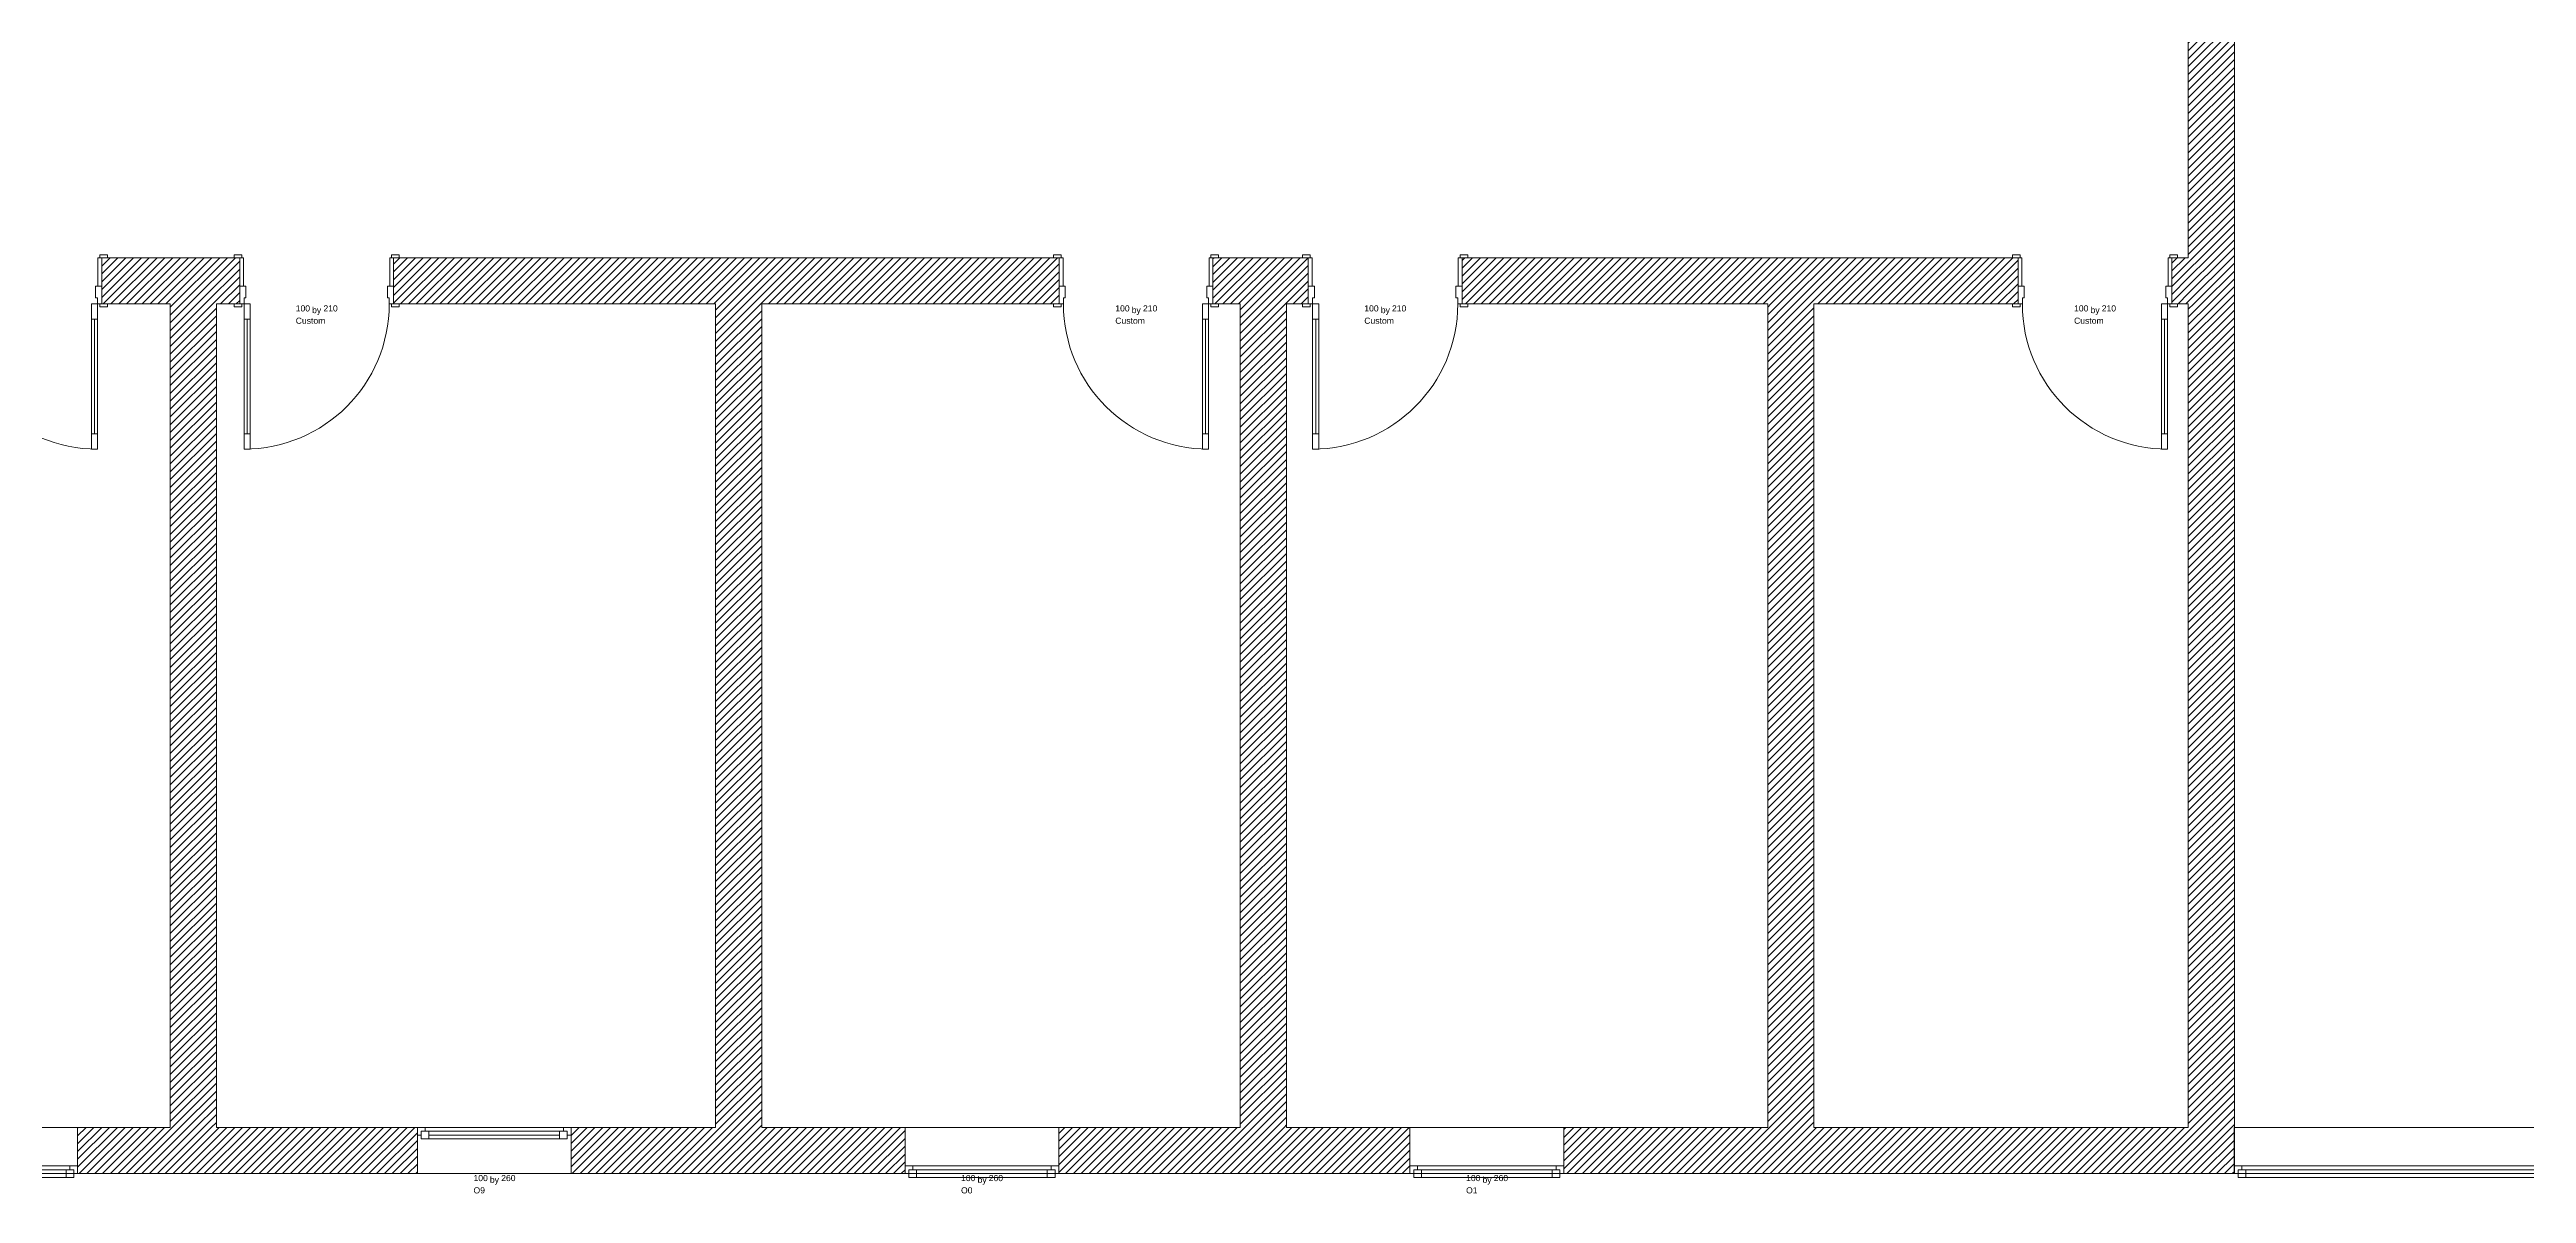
# Model space of a CAD drawing. Header units: millimetres. Extents: x -22335 to 45019, y -6963 to 25912.
# Drawn here: x -7077 to 9029, y -6963 to 475 of the extents above; entities that cross this region are included whole.
import ezdxf
from ezdxf.enums import TextEntityAlignment as Align

# ---------------------------------------------------------------- set-up
doc = ezdxf.new("R2010")
doc.units = ezdxf.units.MM
doc.header["$MEASUREMENT"] = 0
for name, color, linetype in [('A_KONS_plosce', 7, 'Continuous'), ('A_KONS_zid zunanji', 7, 'Continuous'), ('Archicad Door Markers', 7, 'Continuous'), ('Archicad Doors', 7, 'Continuous'), ('Archicad Window Markers', 7, 'Continuous'), ('Archicad Windows', 7, 'Continuous')]:
    doc.layers.add(name, color=color, linetype=linetype)
for name, color, linetype, lineweight, true_color in [('A_KONS_plosce_Pen_No__89', 7, 'Continuous', 0, 0x71cebe), ('Archicad Doors_Pen_No__23', 7, 'Continuous', 20, 0xff6600), ('Archicad Doors_Pen_No__3', 7, 'Continuous', 13, 0xff6600), ('Archicad Windows_Pen_No__23', 7, 'Continuous', 20, 0xff6600), ('Archicad Windows_Pen_No__3', 7, 'Continuous', 13, 0xff6600)]:
    doc.layers.add(name, color=color, linetype=linetype, lineweight=lineweight, true_color=true_color)
for name, color, linetype, lineweight in [('A_KONS_zid zunanji_Pen_No__27', 7, 'Continuous', 20), ('Archicad Door Markers_Pen_No__7', 7, 'Continuous', 13), ('Archicad Doors_Pen_No__27', 7, 'Continuous', 20), ('Archicad Window Markers_Pen_No__7', 7, 'Continuous', 13), ('Archicad Windows_Pen_No__27', 7, 'Continuous', 20)]:
    doc.layers.add(name, color=color, linetype=linetype, lineweight=lineweight)
doc.styles.add('GENERATED_STYLE_1', font='arial.ttf')
pattern_1 = [(45, (0, 0), (-25.45584, 25.45584), [])]

# ---------------------------------------------------------------- blocks, each defined once
blk = doc.blocks.new('Slab_1', base_point=(-22196, 25912))
at = {"layer": 'A_KONS_plosce_Pen_No__89', "color": 123, "linetype": 'Continuous', "lineweight": 0, "true_color": 0x71cebe, "flags": 128}
blk.add_lwpolyline([(-22196, 25912), (-22196, -6834), (-12447, -6834), (-3773, -6834), (6716, -6834), (9171, -6834), (44877, -6834), (44877, 969), (44877, 11647), (44877, 25912)], close=True, dxfattribs=at)
blk = doc.blocks.new('Window 27_4')
at = {"layer": 'Archicad Windows_Pen_No__23', "color": 30, "linetype": 'Continuous', "lineweight": 20, "true_color": 0xff6600}
for p, q in [((-500, 0), (-475, 0)), ((-475, 25), (-425, 25)), ((-475, -25), (-475, 25)), ((-475, 0), (-475, -25)), ((-425, 25), (-425, -25)), ((-425, 25), (425, 25)), ((-425, 0), (425, 0)), ((425, -25), (425, 25)), ((425, 25), (475, 25)), ((475, 25), (475, -25)), ((475, -25), (475, 0)), ((475, 0), (500, 0)), ((-450, -50), (-500, -50)), ((-475, -25), (-450, -25)), ((-425, -25), (-475, -25)), ((-450, -25), (-450, -50)), ((425, -25), (-425, -25)), ((475, -25), (425, -25)), ((450, -50), (450, -25)), ((450, -25), (475, -25)), ((500, -50), (450, -50))]:
    blk.add_line(p, q, dxfattribs=at)
at = {"layer": 'Archicad Windows_Pen_No__27', "color": 7, "linetype": 'Continuous', "lineweight": 20}
for p, q in [((-500, 0), (-500, -50)), ((-500, 0), (-500, -50)), ((500, 0), (500, -50)), ((500, 0), (500, -50)), ((-500, -50), (-500, -300)), ((500, -50), (500, -300))]:
    blk.add_line(p, q, dxfattribs=at)
at = {"layer": 'Archicad Windows_Pen_No__3', "color": 30, "linetype": 'Continuous', "lineweight": 13, "true_color": 0xff6600}
for p, q in [((-500, 0), (500, 0)), ((-425, 25), (425, 25)), ((450, -50), (-450, -50)), ((-500, -300), (500, -300))]:
    blk.add_line(p, q, dxfattribs=at)
blk = doc.blocks.new('Window 27')
at = {"layer": 'Archicad Windows_Pen_No__23', "color": 30, "linetype": 'Continuous', "lineweight": 20, "true_color": 0xff6600}
for p, q in [((-500, 0), (-475, 0)), ((-475, 25), (-425, 25)), ((-475, -25), (-475, 25)), ((-475, 0), (-475, -25)), ((-425, 25), (-425, -25)), ((-425, 25), (425, 25)), ((-425, 0), (425, 0)), ((425, -25), (425, 25)), ((425, 25), (475, 25)), ((475, 25), (475, -25)), ((475, -25), (475, 0)), ((475, 0), (500, 0)), ((-450, -50), (-500, -50)), ((-475, -25), (-450, -25)), ((-425, -25), (-475, -25)), ((-450, -25), (-450, -50)), ((425, -25), (-425, -25)), ((475, -25), (425, -25)), ((450, -50), (450, -25)), ((450, -25), (475, -25)), ((500, -50), (450, -50))]:
    blk.add_line(p, q, dxfattribs=at)
at = {"layer": 'Archicad Windows_Pen_No__27', "color": 7, "linetype": 'Continuous', "lineweight": 20}
for p, q in [((-500, 0), (-500, 250)), ((500, 0), (500, 250)), ((-500, -50), (-500, 0)), ((-500, -50), (-500, 0)), ((500, -50), (500, 0)), ((500, -50), (500, 0))]:
    blk.add_line(p, q, dxfattribs=at)
at = {"layer": 'Archicad Windows_Pen_No__3', "color": 30, "linetype": 'Continuous', "lineweight": 13, "true_color": 0xff6600}
for p, q in [((-500, 250), (500, 250)), ((-425, 25), (425, 25)), ((-500, -50), (500, -50)), ((450, -50), (-450, -50))]:
    blk.add_line(p, q, dxfattribs=at)
blk = doc.blocks.new('Basic Window-Door-Skylight Marker')
at = {"layer": 'Archicad Window Markers_Pen_No__7', "color": 7, "lineweight": 13, "style": 'GENERATED_STYLE_1'}
for tag, p in [('AC_WIDO_ID', (-157, 99)), ('AC_WIDO_A_SIZE', (-157, 20)), ('GS_Separator', (-23, 8)), ('AC_WIDO_B_SIZE', (65, 19))]:
    blk.add_attdef(tag, text='', height=40, dxfattribs=at).set_placement(p, align=Align.BOTTOM_LEFT)
blk = doc.blocks.new('Window 27_6')
at = {"layer": 'Archicad Windows_Pen_No__23', "color": 30, "linetype": 'Continuous', "lineweight": 20, "true_color": 0xff6600}
for p, q in [((-4645, 0), (-4620, 0)), ((-4620, 25), (-4570, 25)), ((-4620, -25), (-4620, 25)), ((-4620, 0), (-4620, -25)), ((-4570, 25), (-4570, -25)), ((-4570, 25), (4570, 25)), ((-4570, 0), (4570, 0)), ((4570, -25), (4570, 25)), ((4570, 25), (4620, 25)), ((4620, 25), (4620, -25)), ((4620, -25), (4620, 0)), ((4620, 0), (4645, 0)), ((-4595, -50), (-4645, -50)), ((-4620, -25), (-4595, -25)), ((-4570, -25), (-4620, -25)), ((-4595, -25), (-4595, -50)), ((4570, -25), (-4570, -25)), ((4620, -25), (4570, -25)), ((4595, -50), (4595, -25)), ((4595, -25), (4620, -25)), ((4645, -50), (4595, -50))]:
    blk.add_line(p, q, dxfattribs=at)
at = {"layer": 'Archicad Windows_Pen_No__27', "color": 7, "linetype": 'Continuous', "lineweight": 20}
for p, q in [((-4645, 0), (-4645, -50)), ((-4645, 0), (-4645, -50)), ((4645, 0), (4645, -50)), ((4645, 0), (4645, -50)), ((-4645, -50), (-4645, -300)), ((4645, -50), (4645, -300))]:
    blk.add_line(p, q, dxfattribs=at)
at = {"layer": 'Archicad Windows_Pen_No__3', "color": 30, "linetype": 'Continuous', "lineweight": 13, "true_color": 0xff6600}
for p, q in [((-4645, 0), (4645, 0)), ((-4570, 25), (4570, 25)), ((4595, -50), (-4595, -50)), ((-4645, -300), (4645, -300))]:
    blk.add_line(p, q, dxfattribs=at)
blk = doc.blocks.new('Wall_2', base_point=(-22196, -6834))
at = {"layer": 'A_KONS_zid zunanji', "linetype": 'Continuous', "lineweight": 0, "true_color": 0x000000}
h = blk.add_hatch(dxfattribs=at)
h.set_pattern_fill('Navadna_NF_Opeka', color=18, style=0, pattern_type=2)
h.set_pattern_definition(pattern_1)
h.paths.add_polyline_path([(-6894, -6834), (-4685, -6834), (-4685, -6534), (-6894, -6534)])
h = blk.add_hatch(dxfattribs=at)
h.set_pattern_fill('Navadna_NF_Opeka', color=18, style=0, pattern_type=2)
h.set_pattern_definition(pattern_1)
h.paths.add_polyline_path([(-3685, -6534), (-3685, -6834), (-1514, -6834), (-1514, -6534)])
h = blk.add_hatch(dxfattribs=at)
h.set_pattern_fill('Navadna_NF_Opeka', color=18, style=0, pattern_type=2)
h.set_pattern_definition(pattern_1)
h.paths.add_polyline_path([(-514, -6834), (1769, -6834), (1769, -6534), (-514, -6534)])
h = blk.add_hatch(dxfattribs=at)
h.set_pattern_fill('Navadna_NF_Opeka', color=18, style=0, pattern_type=2)
h.set_pattern_definition(pattern_1)
h.paths.add_polyline_path([(2769, -6834), (7130, -6834), (7130, -6534), (2769, -6534)])
at = {"layer": 'A_KONS_zid zunanji_Pen_No__27', "color": 7, "linetype": 'Continuous', "lineweight": 20}
for p, q in [((-6894, -6784), (-6894, -6534)), ((-4685, -6534), (-4685, -6584)), ((-4685, -6584), (-4685, -6834)), ((-3685, -6534), (-3685, -6584)), ((-3685, -6584), (-3685, -6834)), ((-1514, -6784), (-1514, -6534)), ((-514, -6784), (-514, -6534)), ((1769, -6784), (1769, -6534)), ((2769, -6784), (2769, -6534)), ((7130, -6784), (7130, -6534)), ((-6894, -6834), (-6894, -6784)), ((-1514, -6834), (-1514, -6784)), ((-514, -6834), (-514, -6784)), ((1769, -6834), (1769, -6784)), ((2769, -6834), (2769, -6784)), ((7130, -6834), (7130, -6784))]:
    blk.add_line(p, q, dxfattribs=at)
at = {"layer": 'A_KONS_zid zunanji_Pen_No__27', "color": 7, "linetype": 'Continuous', "lineweight": 20, "flags": 128}
for points in [[(-6292, -6534), (-6894, -6534)], [(-4685, -6534), (-5992, -6534)], [(-2746, -6534), (-3685, -6534)], [(-1514, -6534), (-2446, -6534)], [(666, -6534), (-514, -6534)], [(1769, -6534), (966, -6534)], [(4095, -6534), (2769, -6534)], [(6830, -6534), (4395, -6534)], [(-6894, -6834), (-4685, -6834)], [(-3685, -6834), (-1514, -6834)], [(-514, -6834), (1769, -6834)], [(2769, -6834), (7130, -6834)]]:
    blk.add_lwpolyline(points, dxfattribs=at)
at = {"layer": 'Archicad Window Markers', "color": 161, "lineweight": 13, "true_color": 0x40a5ff}
ref = blk.add_blockref('Basic Window-Door-Skylight Marker', (-4185, -6534), dxfattribs=at)
ref.add_attrib('GS_Separator', ' by ', dxfattribs={"layer": 'Archicad Window Markers_Pen_No__7', "color": 7, "lineweight": 13, "height": 40, "style": 'GENERATED_STYLE_1'}).set_placement((-4229, -6906), align=Align.BOTTOM_LEFT)
ref.add_attrib('AC_WIDO_ID', 'O9', dxfattribs={"layer": 'Archicad Window Markers_Pen_No__7', "color": 7, "lineweight": 13, "height": 40, "style": 'GENERATED_STYLE_1'}).set_placement((-4320, -6975), align=Align.BOTTOM_LEFT)
ref.add_attrib('AC_WIDO_A_SIZE', '100', dxfattribs={"layer": 'Archicad Window Markers_Pen_No__7', "color": 7, "lineweight": 13, "height": 40, "style": 'GENERATED_STYLE_1'}).set_placement((-4320, -6895), align=Align.BOTTOM_LEFT)
ref.add_attrib('AC_WIDO_B_SIZE', '260', dxfattribs={"layer": 'Archicad Window Markers_Pen_No__7', "color": 7, "lineweight": 13, "height": 40, "style": 'GENERATED_STYLE_1'}).set_placement((-4140, -6895), align=Align.BOTTOM_LEFT)
ref = blk.add_blockref('Basic Window-Door-Skylight Marker', (-1014, -6534), dxfattribs=at)
ref.add_attrib('GS_Separator', ' by ', dxfattribs={"layer": 'Archicad Window Markers_Pen_No__7', "color": 7, "lineweight": 13, "height": 40, "style": 'GENERATED_STYLE_1'}).set_placement((-1058, -6906), align=Align.BOTTOM_LEFT)
ref.add_attrib('AC_WIDO_ID', 'O0', dxfattribs={"layer": 'Archicad Window Markers_Pen_No__7', "color": 7, "lineweight": 13, "height": 40, "style": 'GENERATED_STYLE_1'}).set_placement((-1150, -6975), align=Align.BOTTOM_LEFT)
ref.add_attrib('AC_WIDO_A_SIZE', '100', dxfattribs={"layer": 'Archicad Window Markers_Pen_No__7', "color": 7, "lineweight": 13, "height": 40, "style": 'GENERATED_STYLE_1'}).set_placement((-1150, -6895), align=Align.BOTTOM_LEFT)
ref.add_attrib('AC_WIDO_B_SIZE', '260', dxfattribs={"layer": 'Archicad Window Markers_Pen_No__7', "color": 7, "lineweight": 13, "height": 40, "style": 'GENERATED_STYLE_1'}).set_placement((-970, -6895), align=Align.BOTTOM_LEFT)
ref = blk.add_blockref('Basic Window-Door-Skylight Marker', (2269, -6534), dxfattribs=at)
ref.add_attrib('GS_Separator', ' by ', dxfattribs={"layer": 'Archicad Window Markers_Pen_No__7', "color": 7, "lineweight": 13, "height": 40, "style": 'GENERATED_STYLE_1'}).set_placement((2225, -6906), align=Align.BOTTOM_LEFT)
ref.add_attrib('AC_WIDO_ID', 'O1', dxfattribs={"layer": 'Archicad Window Markers_Pen_No__7', "color": 7, "lineweight": 13, "height": 40, "style": 'GENERATED_STYLE_1'}).set_placement((2134, -6975), align=Align.BOTTOM_LEFT)
ref.add_attrib('AC_WIDO_A_SIZE', '100', dxfattribs={"layer": 'Archicad Window Markers_Pen_No__7', "color": 7, "lineweight": 13, "height": 40, "style": 'GENERATED_STYLE_1'}).set_placement((2134, -6895), align=Align.BOTTOM_LEFT)
ref.add_attrib('AC_WIDO_B_SIZE', '260', dxfattribs={"layer": 'Archicad Window Markers_Pen_No__7', "color": 7, "lineweight": 13, "height": 40, "style": 'GENERATED_STYLE_1'}).set_placement((2314, -6895), align=Align.BOTTOM_LEFT)
at = {"layer": 'Archicad Windows', "color": 21, "linetype": 'Continuous', "lineweight": 0, "true_color": 0xff9955, "xscale": -1, "zscale": 1000, "rotation": 180}
for name, p in [('Window 27_4', (-7394, -6834)), ('Window 27', (-4185, -6584)), ('Window 27_4', (2269, -6834)), ('Window 27_6', (11774, -6834))]:
    blk.add_blockref(name, p, dxfattribs=at)
at = {"layer": 'Archicad Windows', "color": 21, "linetype": 'Continuous', "lineweight": 0, "true_color": 0xff9955, "zscale": 1000, "rotation": 180}
blk.add_blockref('Window 27_4', (-1014, -6834), dxfattribs=at)
blk = doc.blocks.new('Door 27_2')
at = {"layer": 'Archicad Doors_Pen_No__23', "color": 30, "linetype": 'Continuous', "lineweight": 20, "true_color": 0xff6600}
for p, q in [((-472, 0), (-500, 0)), ((-500, 0), (-500, -115)), ((-472, -40), (-472, 0)), ((500, 0), (472, 0)), ((472, 0), (472, -40)), ((500, -115), (500, 0)), ((-500, -115), (-460, -115)), ((-460, -40), (-472, -40)), ((-460, -115), (-460, -40)), ((472, -40), (460, -40)), ((460, -40), (460, -115)), ((460, -115), (500, -115))]:
    blk.add_line(p, q, dxfattribs=at)
at = {"layer": 'Archicad Doors_Pen_No__27', "color": 7, "linetype": 'Continuous', "lineweight": 20}
for p, q in [((-500, 0), (-537, 0)), ((-500, 0), (-537, 0)), ((-500, 0), (-500, -115)), ((-500, 0), (-500, -115)), ((500, 0), (500, -115)), ((500, 0), (500, -115)), ((500, 0), (537, 0)), ((500, 0), (537, 0)), ((-500, -115), (-500, -300)), ((-500, -115), (-500, -300)), ((500, -115), (500, -300)), ((500, -115), (500, -300)), ((-500, -300), (-537, -300)), ((-500, -300), (-537, -300)), ((500, -300), (537, -300)), ((500, -300), (537, -300))]:
    blk.add_line(p, q, dxfattribs=at)
at = {"layer": 'Archicad Doors_Pen_No__3', "color": 30, "linetype": 'Continuous', "lineweight": 13, "true_color": 0xff6600}
for p, q in [((432, 844), (432, 944)), ((432, 944), (472, 944)), ((472, 844), (432, 844)), ((452, 844), (452, 100)), ((472, 944), (472, 844)), ((-537, 0), (-537, 19)), ((-537, 19), (-487, 19)), ((-487, 0), (-537, 0)), ((-487, 19), (-487, 0)), ((432, 0), (432, 100)), ((432, 100), (472, 100)), ((472, 0), (432, 0)), ((472, 100), (472, 0)), ((487, 19), (537, 19)), ((487, 0), (487, 19)), ((537, 0), (487, 0)), ((537, 19), (537, 0)), ((-500, -300), (-500, -115)), ((-500, -115), (-475, -115)), ((-475, -115), (-475, -300)), ((475, -300), (475, -115)), ((475, -115), (500, -115)), ((500, -115), (500, -300)), ((-537, -319), (-537, -300)), ((-537, -300), (-487, -300)), ((-487, -319), (-537, -319)), ((-475, -300), (-500, -300)), ((-487, -300), (-487, -319)), ((500, -300), (475, -300)), ((487, -300), (537, -300)), ((487, -319), (487, -300)), ((537, -319), (487, -319)), ((537, -300), (537, -319))]:
    blk.add_line(p, q, dxfattribs=at)
at = {"layer": 'Archicad Doors_Pen_No__3', "color": 30, "linetype": 'Continuous', "lineweight": 13, "true_color": 0xff6600, "flags": 128}
for points in [[(452, 844), (452, 100), (432, 100), (432, 844)], [(472, 844), (472, 100), (452, 100), (452, 844)]]:
    blk.add_lwpolyline(points, close=True, dxfattribs=at)
at = {"layer": 'Archicad Doors_Pen_No__3', "color": 30, "linetype": 'Continuous', "lineweight": 13, "true_color": 0xff6600}
blk.add_arc((472, 0), 944, 90, 180, dxfattribs=at)
blk = doc.blocks.new('Wall_5', base_point=(-22196, -879))
at = {"layer": 'A_KONS_zid zunanji', "linetype": 'Continuous', "lineweight": 0, "true_color": 0x000000}
h = blk.add_hatch(dxfattribs=at)
h.set_pattern_fill('Navadna_NF_Opeka', color=18, style=0, pattern_type=2)
h.set_pattern_definition(pattern_1)
h.paths.add_polyline_path([(-6737, -879), (-6737, -1179), (-5840, -1179), (-5840, -879)])
h = blk.add_hatch(dxfattribs=at)
h.set_pattern_fill('Navadna_NF_Opeka', color=18, style=0, pattern_type=2)
h.set_pattern_definition(pattern_1)
h.paths.add_polyline_path([(-4840, -1179), (-512, -1179), (-512, -879), (-4840, -879)])
h = blk.add_hatch(dxfattribs=at)
h.set_pattern_fill('Navadna_NF_Opeka', color=18, style=0, pattern_type=2)
h.set_pattern_definition(pattern_1)
h.paths.add_polyline_path([(488, -1179), (1108, -1179), (1108, -879), (488, -879)])
h = blk.add_hatch(dxfattribs=at)
h.set_pattern_fill('Navadna_NF_Opeka', color=18, style=0, pattern_type=2)
h.set_pattern_definition(pattern_1)
h.paths.add_polyline_path([(2108, -1179), (5723, -1179), (5723, -879), (2108, -879)])
h = blk.add_hatch(dxfattribs=at)
h.set_pattern_fill('Navadna_NF_Opeka', color=18, style=0, pattern_type=2)
h.set_pattern_definition(pattern_1)
h.paths.add_polyline_path([(6723, -1179), (6830, -1179), (6830, -879), (6723, -879)])
h = blk.add_hatch(dxfattribs=at)
h.set_pattern_fill('Navadna_NF_Opeka', color=18, style=0, pattern_type=2)
h.set_pattern_definition(pattern_1)
h.paths.add_polyline_path([(6830, -1179), (7130, -1179), (7130, -879)])
h = blk.add_hatch(dxfattribs=at)
h.set_pattern_fill('Navadna_NF_Opeka', color=18, style=0, pattern_type=2)
h.set_pattern_definition(pattern_1)
h.paths.add_polyline_path([(6830, -1179), (7130, -879), (6830, -879)])
at = {"layer": 'A_KONS_zid zunanji_Pen_No__27', "color": 7, "linetype": 'Continuous', "lineweight": 20}
for p, q in [((-6737, -879), (-6700, -879)), ((-6737, -1064), (-6737, -879)), ((-5840, -879), (-5877, -879)), ((-5840, -1064), (-5840, -879)), ((-4840, -879), (-4803, -879)), ((-4840, -1064), (-4840, -879)), ((-512, -879), (-549, -879)), ((-512, -1064), (-512, -879)), ((488, -879), (525, -879)), ((488, -1064), (488, -879)), ((1108, -879), (1071, -879)), ((1108, -1064), (1108, -879)), ((2108, -879), (2145, -879)), ((2108, -1064), (2108, -879)), ((5723, -879), (5686, -879)), ((5723, -1064), (5723, -879)), ((6723, -879), (6760, -879)), ((6723, -1064), (6723, -879)), ((-6737, -1179), (-6737, -1064)), ((-5840, -1179), (-5840, -1064)), ((-4840, -1179), (-4840, -1064)), ((-512, -1179), (-512, -1064)), ((488, -1179), (488, -1064)), ((1108, -1179), (1108, -1064)), ((2108, -1179), (2108, -1064)), ((5723, -1179), (5723, -1064)), ((6723, -1179), (6723, -1064)), ((-6737, -1179), (-6700, -1179)), ((-5840, -1179), (-5877, -1179)), ((-4840, -1179), (-4803, -1179)), ((-512, -1179), (-549, -1179)), ((488, -1179), (525, -1179)), ((1108, -1179), (1071, -1179)), ((2108, -1179), (2145, -1179)), ((5723, -1179), (5686, -1179)), ((6723, -1179), (6760, -1179))]:
    blk.add_line(p, q, dxfattribs=at)
at = {"layer": 'A_KONS_zid zunanji_Pen_No__27', "color": 7, "linetype": 'Continuous', "lineweight": 20, "flags": 128}
for points in [[(-5840, -879), (-6737, -879)], [(-512, -879), (-4840, -879)], [(1108, -879), (488, -879)], [(5723, -879), (2108, -879)], [(6830, -879), (6723, -879)], [(7130, -879), (7130, -1179)], [(-6737, -1179), (-6292, -1179)], [(-5992, -1179), (-5840, -1179)], [(-4840, -1179), (-2746, -1179)], [(-2446, -1179), (-512, -1179)], [(488, -1179), (666, -1179)], [(966, -1179), (1108, -1179)], [(2108, -1179), (4095, -1179)], [(4395, -1179), (5723, -1179)], [(6723, -1179), (6830, -1179)]]:
    blk.add_lwpolyline(points, dxfattribs=at)
at = {"layer": 'Archicad Door Markers', "color": 161, "lineweight": 13, "true_color": 0x40a5ff}
ref = blk.add_blockref('Basic Window-Door-Skylight Marker', (-5340, -879), dxfattribs=at)
ref.add_attrib('AC_MarkerText_1', 'Custom', dxfattribs={"layer": 'Archicad Door Markers_Pen_No__7', "color": 7, "lineweight": 13, "height": 40, "style": 'GENERATED_STYLE_1'}).set_placement((-5476, -1320), align=Align.BOTTOM_LEFT)
ref.add_attrib('GS_Separator', ' by ', dxfattribs={"layer": 'Archicad Door Markers_Pen_No__7', "color": 7, "lineweight": 13, "height": 40, "style": 'GENERATED_STYLE_1'}).set_placement((-5385, -1251), align=Align.BOTTOM_LEFT)
ref.add_attrib('AC_WIDO_A_SIZE', '100', dxfattribs={"layer": 'Archicad Door Markers_Pen_No__7', "color": 7, "lineweight": 13, "height": 40, "style": 'GENERATED_STYLE_1'}).set_placement((-5476, -1240), align=Align.BOTTOM_LEFT)
ref.add_attrib('AC_WIDO_B_SIZE', '210', dxfattribs={"layer": 'Archicad Door Markers_Pen_No__7', "color": 7, "lineweight": 13, "height": 40, "style": 'GENERATED_STYLE_1'}).set_placement((-5296, -1240), align=Align.BOTTOM_LEFT)
ref = blk.add_blockref('Basic Window-Door-Skylight Marker', (-12, -879), dxfattribs=at)
ref.add_attrib('AC_MarkerText_1', 'Custom', dxfattribs={"layer": 'Archicad Door Markers_Pen_No__7', "color": 7, "lineweight": 13, "height": 40, "style": 'GENERATED_STYLE_1'}).set_placement((-147, -1320), align=Align.BOTTOM_LEFT)
ref.add_attrib('GS_Separator', ' by ', dxfattribs={"layer": 'Archicad Door Markers_Pen_No__7', "color": 7, "lineweight": 13, "height": 40, "style": 'GENERATED_STYLE_1'}).set_placement((-56, -1251), align=Align.BOTTOM_LEFT)
ref.add_attrib('AC_WIDO_A_SIZE', '100', dxfattribs={"layer": 'Archicad Door Markers_Pen_No__7', "color": 7, "lineweight": 13, "height": 40, "style": 'GENERATED_STYLE_1'}).set_placement((-147, -1240), align=Align.BOTTOM_LEFT)
ref.add_attrib('AC_WIDO_B_SIZE', '210', dxfattribs={"layer": 'Archicad Door Markers_Pen_No__7', "color": 7, "lineweight": 13, "height": 40, "style": 'GENERATED_STYLE_1'}).set_placement((33, -1240), align=Align.BOTTOM_LEFT)
ref = blk.add_blockref('Basic Window-Door-Skylight Marker', (1608, -879), dxfattribs=at)
ref.add_attrib('AC_MarkerText_1', 'Custom', dxfattribs={"layer": 'Archicad Door Markers_Pen_No__7', "color": 7, "lineweight": 13, "height": 40, "style": 'GENERATED_STYLE_1'}).set_placement((1472, -1320), align=Align.BOTTOM_LEFT)
ref.add_attrib('GS_Separator', ' by ', dxfattribs={"layer": 'Archicad Door Markers_Pen_No__7', "color": 7, "lineweight": 13, "height": 40, "style": 'GENERATED_STYLE_1'}).set_placement((1564, -1251), align=Align.BOTTOM_LEFT)
ref.add_attrib('AC_WIDO_A_SIZE', '100', dxfattribs={"layer": 'Archicad Door Markers_Pen_No__7', "color": 7, "lineweight": 13, "height": 40, "style": 'GENERATED_STYLE_1'}).set_placement((1472, -1240), align=Align.BOTTOM_LEFT)
ref.add_attrib('AC_WIDO_B_SIZE', '210', dxfattribs={"layer": 'Archicad Door Markers_Pen_No__7', "color": 7, "lineweight": 13, "height": 40, "style": 'GENERATED_STYLE_1'}).set_placement((1652, -1240), align=Align.BOTTOM_LEFT)
ref = blk.add_blockref('Basic Window-Door-Skylight Marker', (6223, -879), dxfattribs=at)
ref.add_attrib('AC_MarkerText_1', 'Custom', dxfattribs={"layer": 'Archicad Door Markers_Pen_No__7', "color": 7, "lineweight": 13, "height": 40, "style": 'GENERATED_STYLE_1'}).set_placement((6087, -1320), align=Align.BOTTOM_LEFT)
ref.add_attrib('GS_Separator', ' by ', dxfattribs={"layer": 'Archicad Door Markers_Pen_No__7', "color": 7, "lineweight": 13, "height": 40, "style": 'GENERATED_STYLE_1'}).set_placement((6179, -1251), align=Align.BOTTOM_LEFT)
ref.add_attrib('AC_WIDO_A_SIZE', '100', dxfattribs={"layer": 'Archicad Door Markers_Pen_No__7', "color": 7, "lineweight": 13, "height": 40, "style": 'GENERATED_STYLE_1'}).set_placement((6087, -1240), align=Align.BOTTOM_LEFT)
ref.add_attrib('AC_WIDO_B_SIZE', '210', dxfattribs={"layer": 'Archicad Door Markers_Pen_No__7', "color": 7, "lineweight": 13, "height": 40, "style": 'GENERATED_STYLE_1'}).set_placement((6267, -1240), align=Align.BOTTOM_LEFT)
at = {"layer": 'Archicad Doors', "color": 21, "linetype": 'Continuous', "lineweight": 0, "true_color": 0xff9955, "xscale": -1, "zscale": 1000, "rotation": 180}
for p in [(-7237, -1179), (-12, -1179), (6223, -1179)]:
    blk.add_blockref('Door 27_2', p, dxfattribs=at)
at = {"layer": 'Archicad Doors', "color": 21, "linetype": 'Continuous', "lineweight": 0, "true_color": 0xff9955, "zscale": 1000, "rotation": 180}
for p in [(-5340, -1179), (1608, -1179)]:
    blk.add_blockref('Door 27_2', p, dxfattribs=at)
blk = doc.blocks.new('Wall_6', base_point=(7130, -879))
at = {"layer": 'A_KONS_zid zunanji', "linetype": 'Continuous', "lineweight": 0, "true_color": 0x000000}
h = blk.add_hatch(dxfattribs=at)
h.set_pattern_fill('Navadna_NF_Opeka', color=18, style=0, pattern_type=2)
h.set_pattern_definition(pattern_1)
h.paths.add_polyline_path([(6830, -1179), (6830, -6534), (7130, -6534), (7130, -1179)])
at = {"layer": 'A_KONS_zid zunanji_Pen_No__27', "color": 7, "linetype": 'Continuous', "lineweight": 20, "flags": 128}
for points in [[(6830, -1179), (6830, -6534)], [(7130, -6534), (7130, -1179)]]:
    blk.add_lwpolyline(points, dxfattribs=at)
blk = doc.blocks.new('Wall_7', base_point=(7130, -879))
at = {"layer": 'A_KONS_zid zunanji', "linetype": 'Continuous', "lineweight": 0, "true_color": 0x000000}
h = blk.add_hatch(dxfattribs=at)
h.set_pattern_fill('Navadna_NF_Opeka', color=18, style=0, pattern_type=2)
h.set_pattern_definition(pattern_1)
h.paths.add_polyline_path([(6830, 2981), (7130, 3281), (6830, 3281)])
h = blk.add_hatch(dxfattribs=at)
h.set_pattern_fill('Navadna_NF_Opeka', color=18, style=0, pattern_type=2)
h.set_pattern_definition(pattern_1)
h.paths.add_polyline_path([(6830, 2981), (7130, 2981), (7130, 3281)])
h = blk.add_hatch(dxfattribs=at)
h.set_pattern_fill('Navadna_NF_Opeka', color=18, style=0, pattern_type=2)
h.set_pattern_definition(pattern_1)
h.paths.add_polyline_path([(6830, 2981), (6830, -879), (7130, -879), (7130, 2981)])
at = {"layer": 'A_KONS_zid zunanji_Pen_No__27', "color": 7, "linetype": 'Continuous', "lineweight": 20, "flags": 128}
for points in [[(7130, 3281), (6830, 3281)], [(7130, -879), (7130, 3281)], [(6830, 2981), (6830, 941)], [(6830, 641), (6830, -879)]]:
    blk.add_lwpolyline(points, dxfattribs=at)
blk = doc.blocks.new('Wall_68', base_point=(-5992, -6834))
at = {"layer": 'A_KONS_zid zunanji', "linetype": 'Continuous', "lineweight": 0, "true_color": 0x000000}
h = blk.add_hatch(dxfattribs=at)
h.set_pattern_fill('Navadna_NF_Opeka', color=18, style=0, pattern_type=2)
h.set_pattern_definition(pattern_1)
h.paths.add_polyline_path([(-5992, -6534), (-5992, -1179), (-6292, -1179), (-6292, -6534)])
at = {"layer": 'A_KONS_zid zunanji_Pen_No__27', "color": 7, "linetype": 'Continuous', "lineweight": 20, "flags": 128}
for points in [[(-6292, -1179), (-6292, -6534)], [(-5992, -6534), (-5992, -1179)]]:
    blk.add_lwpolyline(points, dxfattribs=at)
blk = doc.blocks.new('Wall_69', base_point=(-2446, -6834))
at = {"layer": 'A_KONS_zid zunanji', "linetype": 'Continuous', "lineweight": 0, "true_color": 0x000000}
h = blk.add_hatch(dxfattribs=at)
h.set_pattern_fill('Navadna_NF_Opeka', color=18, style=0, pattern_type=2)
h.set_pattern_definition(pattern_1)
h.paths.add_polyline_path([(-2446, -6534), (-2446, -1179), (-2746, -1179), (-2746, -6534)])
at = {"layer": 'A_KONS_zid zunanji_Pen_No__27', "color": 7, "linetype": 'Continuous', "lineweight": 20, "flags": 128}
for points in [[(-2746, -1179), (-2746, -6534)], [(-2446, -6534), (-2446, -1179)]]:
    blk.add_lwpolyline(points, dxfattribs=at)
blk = doc.blocks.new('Wall_70', base_point=(966, -6834))
at = {"layer": 'A_KONS_zid zunanji', "linetype": 'Continuous', "lineweight": 0, "true_color": 0x000000}
h = blk.add_hatch(dxfattribs=at)
h.set_pattern_fill('Navadna_NF_Opeka', color=18, style=0, pattern_type=2)
h.set_pattern_definition(pattern_1)
h.paths.add_polyline_path([(966, -6534), (966, -1179), (666, -1179), (666, -6534)])
at = {"layer": 'A_KONS_zid zunanji_Pen_No__27', "color": 7, "linetype": 'Continuous', "lineweight": 20, "flags": 128}
for points in [[(666, -1179), (666, -6534)], [(966, -6534), (966, -1179)]]:
    blk.add_lwpolyline(points, dxfattribs=at)
blk = doc.blocks.new('Wall_71', base_point=(4395, -6834))
at = {"layer": 'A_KONS_zid zunanji', "linetype": 'Continuous', "lineweight": 0, "true_color": 0x000000}
h = blk.add_hatch(dxfattribs=at)
h.set_pattern_fill('Navadna_NF_Opeka', color=18, style=0, pattern_type=2)
h.set_pattern_definition(pattern_1)
h.paths.add_polyline_path([(4395, -6534), (4395, -1179), (4095, -1179), (4095, -6534)])
at = {"layer": 'A_KONS_zid zunanji_Pen_No__27', "color": 7, "linetype": 'Continuous', "lineweight": 20, "flags": 128}
for points in [[(4095, -1179), (4095, -6534)], [(4395, -6534), (4395, -1179)]]:
    blk.add_lwpolyline(points, dxfattribs=at)

msp = doc.modelspace()

# ---------------------------------------------------------------- block references
at = {"layer": 'A_KONS_plosce', "color": 123, "linetype": 'Continuous', "lineweight": 0, "true_color": 0x71cebe}
msp.add_blockref('Slab_1', (-22196, 25912), dxfattribs=at)
at = {"layer": 'A_KONS_zid zunanji', "color": 7, "lineweight": 20}
for name, p in [('Wall_7', (7130, -879)), ('Wall_5', (-22196, -879)), ('Wall_68', (-5992, -6834)), ('Wall_69', (-2446, -6834)), ('Wall_70', (966, -6834)), ('Wall_71', (4395, -6834)), ('Wall_6', (7130, -879)), ('Wall_2', (-22196, -6834))]:
    msp.add_blockref(name, p, dxfattribs=at)

doc.saveas('drawing.dxf')
